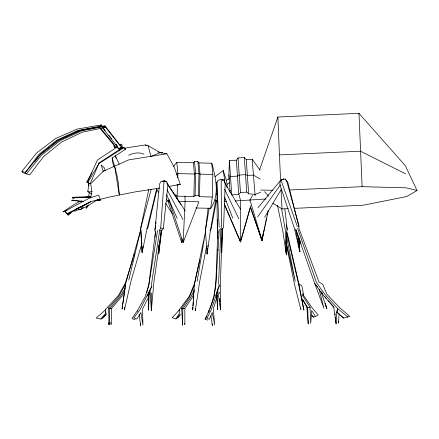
<?xml version="1.0" encoding="UTF-8"?>
<svg xmlns="http://www.w3.org/2000/svg" width="439" height="439" viewBox="0 0 439 439"><rect width="100%" height="100%" fill="white"/><g stroke="black" fill="none" stroke-linecap="round" stroke-linejoin="round"><path stroke-width="0.66" d="M217.821 250.735L217.821 249.374M217.826 238.487L217.832 230.321L215.928 280.565L214.205 296.369M193.764 293.537L192.474 297.187L184.857 308.485L184.835 324.608L184.61 323.274M158.287 251.179L158.704 253.819L158.731 245.028M277.481 205.342L282.837 231.166L286.376 254.829L286.491 231.995L298.015 281.635L303.843 309.939L303.19 307.316M148.706 292.753L148.574 310.181L149.2 292.489M155.571 234.025L154.945 230.069L159.538 184.029L161.075 181.439L164.043 180.89L166.979 182.015L167.89 184.841L163.346 228.692L161.25 230.848L153.957 281.734L151.323 310.625L151.488 292.994M182.306 322.445L182.619 325.107L182.767 308.897L190.789 297.318L194.356 289.597M221.267 250.027L221.722 252.655L222.129 229.63L222.535 228.714L221.722 252.655L221.223 249.961M217.963 232.44L217.332 229.07L217.53 219.549M177.608 184.539L176.944 198.823M177.773 177.702L177.872 173.603L176.818 162.364L193.385 162.77L194.51 161.568L197.879 161.651L198.944 162.907L199.997 174.146L199.449 196.699L212.295 197.018L212.844 174.459L211.79 163.226L198.944 162.907M173.41 193.632L177.323 196.156L193.89 196.568L194.439 174.009L193.385 162.77M193.89 196.568L195.086 195.492L195.624 173.416L194.51 161.568M199.449 196.699L198.455 195.574L198.993 173.498L197.879 161.651M255.119 195.712L252.178 159.225L246.274 159.604L244.32 157.568L238.042 157.969L236.369 160.235L238.75 194.461L231.77 194.905L229.388 160.679L236.369 160.235M207.126 251.36L207.054 254.066L210.44 230.332L215.752 199.997M221.179 179.496L224.044 180.429L225.234 183.189L223.561 227.397L222.129 229.63L220.515 280.878L220.608 309.907L217.596 289.438L217.075 296.94L213.283 308.891L214.72 324.953L212.196 312.502L209.436 319.246L206.895 318.456L211.181 309.907L219.308 285.657L218.617 283.473L218.748 279.199L220.888 228.862L221.508 226.727L221.179 179.496L218.117 180.226L216.85 182.909L217.332 229.07M124.983 290.119L121.724 296.528L111.693 308.31L111.138 324.432L110.793 322.451M229.114 179.167L228.895 174.717L229.388 160.679M108.817 322.83L109.064 324.811L109.745 308.601L120.182 296.555L124.978 288.61L125.549 284.06L140.804 229.592L142.132 252.315L147.087 228.615L156.608 188.94M169.449 199.723L167.983 201.117L181.757 242.597L181.955 238.547M169.355 201.073L183.129 242.553L185.132 201.408L184.901 196.035M141.951 243.305L131.096 280.686L124.489 309.764L124.594 307.75M206.56 246.466L199.652 281.712L195.328 310.45L195.443 308.419M219.275 229.284L216.191 279.561C215.67 293.439 211.203 306.85 205.073 319.191L207.636 320.097M298.888 237.631L299.87 251.783L295.76 229.438L314.752 283.605L323.592 295.573L333.755 307.229L336.082 323.834L336.795 312.047L343.633 318.083L347.946 317.123L337.8 308.721L324.997 294.607L316.47 282.557L297.647 228.434M120.281 149.106L120.209 148.267L119.37 150.215M148.755 189.483L140.721 228.231L142.132 252.315L142.258 250.29M197.138 281.295L205.529 231.523L194.285 285.229L192.694 309.95L192.919 307.234M151.323 310.625L150.05 290.053L148.393 297.444L142.532 309.001L142.927 325.123L140.881 312.508L136.897 318.983L133.796 317.979L139.893 309.835L151.817 286.371L151.57 284.176L152.135 279.934L159.719 229.998L160.729 227.901L164.043 180.89M302.537 299.804L306.845 307.07L308.227 323.867L308.414 321.189M339.16 313.923L338.431 323.131L338.217 321.128M193.028 305.879L193.358 301.807M193.528 299.771L193.802 296.38M194.137 292.308L194.247 290.953M155.005 237.417L155.516 231.331L148.761 285.383M105.64 309.528L105.426 311.575L105.799 312.974L100.86 319.06L96.13 318.023L103.648 311.553L118.481 295.365L125.302 283.139L133.165 258.077M207.713 248.008L207.054 254.066L205.441 230.261L208.146 208.02M207.861 246.658L208.009 245.313M158.238 250.51L158.704 253.819L161.25 230.848L159.719 229.998M124.489 309.764L124.736 307.766M158.704 253.819L161.826 229.981M154.945 230.069L155.609 225.333M155.796 223.978L156.081 221.947M124.978 288.61L122.058 309.116L125.549 284.06L118.98 296.248L108.642 307.937L109.064 324.811M195.997 207.976L210.693 208.338L212.295 197.018M91.63 194.071L87.784 191.623L89.007 183.343L86.796 182.092L91.938 172.659M137.451 311.383L137.616 310.329L145.336 296.407L148.909 284.379L157.546 230.349M210.693 208.338C219.994 194.993 215.752 177.68 211.79 163.226M263.362 232.423L262.034 240.479L250.504 207.224M142.132 252.315L143.141 246.284M262.094 239.2L261.863 240.545L250.466 207.235M262.319 237.856L262.549 236.511M205.441 230.261L209.216 208.081M216.526 200.2L211.104 229.065L209.941 230.645M208.618 312.656L209.079 310.389L209.145 311.542M264.722 226.634L261.863 240.545L259.092 231.424M264.991 225.311L265.535 222.661M265.809 221.338L266.489 218.024M267.164 214.715L267.713 212.064M268.267 210.627L262.034 240.479L249.939 200.008L252.562 195.284M89.402 192.386L88.448 196.82L83.986 197.791M169.114 186.405L180.297 184.435L174.349 167.385L166.864 153.754L128.665 159.884L103.138 171.325L90.697 183.765L91.905 191.673L90.67 197.374L72.484 197.824L73.73 198.263M199.888 259.97L194.268 284.214L189.33 296.067L177.949 311.58L172.187 317.682L175.984 318.944L180.341 314.104M156.981 189.374L147.987 227.523L146.763 228.73M128.759 280.131L140.804 229.592M88.716 204.986L86.516 208.174L87.163 205.518M140.721 228.231L151.148 189.423M146.73 292.791L148.601 285.976M215.856 295.743L217.25 290.7M250.334 207.148L240.418 241.916L224.274 204.316M250.839 205.787L240.583 241.851L224.214 203.608M133.571 256.777L134.586 253.528M259.531 169.992L277.882 117.015L358.965 113.333L405.301 165.657L417.05 190.504L406.701 196.54L363.135 205.232L294.317 208.355M209.924 308.946L214.122 297.033M181.757 242.597L182.739 240.051M183.129 242.553L198.9 201.803L178.558 201.271M194.285 285.229L189.615 297.027L181.647 308.266L182.619 325.107M94.972 200.678L107.566 197.468L119.315 195.031L118.245 182.635L116.917 174.958L114.661 166.403L113.805 166.48L112.741 162.622L112.132 157.908L125.779 149.084L123.573 147.833L98.835 163.659L90.165 183.634L86.796 182.092M87.372 182.24L97.442 160.01L117.712 146.653M217.843 288.895L219.308 285.657M147.081 296.155L151.817 286.371M137.616 310.329L131.985 318.599L135.108 319.729M205.073 319.191L206.972 315.904M87.954 182.383L98.835 163.659M78.471 209.82L80.655 209.688L81.665 207.954M264.64 217.387L281.525 188.863M175.984 318.944L179.546 313.166L179.167 311.767L179.447 309.66L179.48 310.828M115.907 144.277L117.147 145.863L118.459 148.986L121.471 146.878L119.787 145.408L105.327 126.915L104.559 126.421L103.11 128.468L117.57 146.961L118.459 148.986L120.802 148.162L121.471 146.878L120.901 145.386L119.364 144.31L104.905 125.817L81.434 130.131L59.797 139.712L40.723 154.051L25.446 172.439L26.472 173.877L29.665 174.887L43.582 156.564L61.592 142.044L82.439 132.15L104.005 127.722M257.682 216.866L280.45 184.786M34.769 161.563L39.225 155.477L57.048 140.914L78.076 131.063L81.424 130.41M102.578 126.47L101.283 124.917L77.187 129.071L55.407 138.62L36.58 153.019L21.95 171.336L22.488 172.615L25.857 173.729L25.319 172.45L38.813 154.495L56.73 140.151L77.835 130.482L99.977 126.311M173.476 166.59L176.818 162.364M177.702 318.231L180.22 315.076M26.472 173.877L41.513 155.126L60.401 140.54L81.895 130.767L104.559 126.421M258.017 207.669L280.603 180.385L283.66 178.903L282.963 179.194M82 207.642L81.133 208.657L83.355 207.417M224.724 200.211L225.602 199.196M238.75 194.461L240.462 192.523L246.74 192.123L248.655 193.824L255.147 194.439L260.673 192.2M102.457 318.451L106.156 314.686M298.882 226.683L287.869 182.602L285.141 178.969L281.624 179.787L280.197 181.208L279.824 184.473L294.371 228.181L299.87 251.783L298.421 236.292M65.197 211.005L67.507 214.709L68.583 215.039L71.195 212.619M100.86 319.06L106.622 313.814M99.993 198.527L98.545 195.136L89.024 198.302L64.928 211.159L66.717 213.777L68.594 213.919L70.174 212.646M215.094 176.643L223.221 170.508L226.381 180.308L227.012 184.259L227.012 187.552M99.132 126.487L101.283 124.917M116.373 144.25L114.261 145.77L114.359 147.378L116.719 147.592M80.655 209.688L83.07 207.987M119.968 145.166L121.658 144.058L122.519 147.57L123.573 147.833M98.199 163.5L120.259 149.051M121.389 148.311L122.519 147.57M68.594 213.919L80.359 207.038L90.456 201.792L100.235 199.092M176.143 174.618L177.872 173.603L194.439 174.009L195.624 173.416L198.993 173.498L199.997 174.146L212.844 174.459M227.012 184.259L229.729 182.679M79.914 201.265L73.554 204.909L62.936 211.916L64.176 211.499M312.206 315.734L313.441 317.216L315.136 316.278M226.381 180.308L229.246 178.744M83.575 207.954C88.93 205.715 93.293 201.825 98.523 199.454M229.372 190.894L230.552 190.257M66.717 213.777L90.456 201.792L82.164 206.604L80.359 207.038L76.32 208.991M74.449 211.461L79.618 208.915M128.583 155.285C133.258 152.97 139.108 151.938 144.003 154.138M166.864 153.754L160.142 152.657L150.956 156.432L148.069 145.633L145.293 144.941L124.352 148.184M64.928 211.159L67.194 210.254M216.015 182.426L217.245 181.993M222.172 180.237L224.631 179.359L223.221 170.508M162.556 181.461L164.691 180.797L165.58 181.104L166.337 182.245M347.364 316.854L349.762 316.343L340.005 308.035L326.863 294.207L322.649 284.22L319.016 282.123L298.811 228.055L298.975 225.953L286.81 181.307L285.141 178.969M184.857 308.485L182.767 308.897L181.647 308.266M82.762 130.153L86.11 129.5M87.449 129.242L99.499 126.898M302.35 293.658L312.091 307.766L318.231 315.043L315.471 316.475L311.706 310.532L310.719 323.334L310.06 307.262L307.668 307.706L306.845 307.07M159.906 188.024L134.329 192.052L119.315 195.031L114.661 166.403L112.132 157.908M111.693 308.31L109.745 308.601L108.642 307.937M161.212 152.882L162.573 152.684L158.013 152.059M96.459 200.672L100.526 200.129L98.484 200.135M176.972 184.83L180.297 184.435M98.583 200.135L99.944 199.986M81.906 197.759L90.774 196.837M124.506 148.854L123.979 147.603L120.692 147.938L122.519 148.914M91.038 196.557L72.342 197.303L76.238 197.748M80.908 197.764L90.889 196.793M91.905 191.673L88.941 191.914L87.784 191.623M224.066 201.688L226.7 201.512M235.266 200.947L249.857 200.041M230.596 176.533L237.576 176.088L239.348 175.046L245.626 174.645L247.486 175.452L253.385 175.079L260.294 179.128M249.939 200.008L266.056 198.982M280.609 180.808L279.434 154.885L360.518 151.203L405.62 173.866M289.219 189.988L362.126 186.679L406.256 187.826L417.05 190.504M272.838 203.164L282.052 208.915L288.187 208.635M73.318 200.244L71.958 200.25L83.536 201.413M260.717 190.071L272.915 190.246M167.983 201.117L169.953 201.161M195.086 195.492L198.455 195.574M72.484 197.824L74.52 197.956M73.083 200.299L71.716 200.189L81.687 201.572M74.449 200.409L76.501 200.579M90.697 183.765L88.469 183.211L88.876 185.845M124.769 148.81L125.779 149.084M160.729 227.901L163.346 228.692M21.95 171.336L25.319 172.45M81.204 200.897L83.075 201.556M216.015 193.994L217.245 194.433M221.7 179.502L222.485 179.831M117.284 147.334L114.261 145.77L113.8 144.063L100.427 128.034M148.069 145.633L160.142 152.657M145.293 144.941L146.439 145.611M220.888 228.862L222.129 229.63M286.458 224.916L287.068 228.966L286.733 231.035L298.893 283.841L301.829 285.866L303.678 295.178M215.094 199.778L217.261 201.419M336.795 312.047L343.633 318.083M317.386 286.442L314.752 283.605L323.894 308.167L319.038 289.175M264.613 191.673L268.564 196.178M324.92 296.748L326.221 298.246M328.388 300.742L329.255 301.741M330.128 302.745L334.03 307.24M100.054 128.517L113.855 144.958L114.359 147.378M67.315 213.524L68.583 215.039M311.855 315.251L313.441 317.216M103.099 127.897L105.168 130.542M108.883 135.294L111.775 138.993M252.178 159.225L260.124 170.266M166.348 199.076L168.346 201.852M321.76 292.369L322.522 293.493M167.089 183.387L181.049 204.519M167.007 183.282L185.357 211.071M156.119 188.561L158.693 192.562M165.673 203.433L172.291 213.727M302.23 294.975L310.06 307.262M224.494 182.459L240.632 209.463M302.542 299.058L307.668 307.706L308.227 323.867M167.094 189.736L182.942 219.495M224.554 189.176L238.811 218.776M166.59 194.757L177.191 218.397M119.15 164.148L115.424 155.779L116.033 158.303M224.543 197.062L232.763 218.117M123.979 147.603L124.429 148.772M104.905 125.817L105.327 126.915L103.11 128.468L102.688 127.37M295.76 229.438L301.033 243.541M297.318 226.491L281.838 182.465L281.624 179.787M320.816 291.244L326.742 308.376L325.2 303.124M325.886 305.813L326.742 308.376M239.255 195.3L240.534 200.601L240.583 241.851L240.413 240.512M286.036 241.62L295.222 281.256L286.442 235.902M286.063 243.025L294.657 285.109L300.869 309.479L300.666 308.134M298.893 283.841L303.843 309.939M281.542 208.305L285.487 231.238L286.376 254.829L285.773 249.385M210.874 315.701L212.394 325.639L212.097 323.636M299.168 246.339L299.87 251.783M139.24 314.412L140.628 325.667L140.595 323.642M240.171 239.903L240.418 241.916L240.407 240.545M284.829 209.041L287.293 229.882M335.072 313.775L335.204 315.114M335.407 317.128L335.61 319.137M335.742 320.481L336.082 323.834M215.664 284.845L215.779 286.184M216.625 296.232L217.755 309.632L217.075 295.332M140.464 323.653L140.628 325.667M228.895 174.717L230.063 192.496M246.274 159.604L248.655 193.824M244.32 157.568L246.74 192.123M238.042 157.969L240.462 192.523M219.28 292.281L219.385 293.636M219.741 298.383L219.994 301.774M220.148 303.804L220.608 309.907M221.465 248.606L221.722 252.655M281.042 190.361L282.052 208.915M216.85 182.909L219.193 227.336M362.126 186.679L358.965 113.333M105.75 311.827L105.799 312.974M277.882 117.015L279.434 154.885M286.009 240.66L286.376 254.829M195.3 308.392L195.328 310.45M86.499 206.281L86.516 208.174M224.631 179.359L224.631 182.767M337.8 308.721L337.015 312.206L336.916 310.845L337.8 308.721M105.179 170.524L103.138 171.325L101.228 164.954L104.317 167.885L105.179 170.524"/></g></svg>
